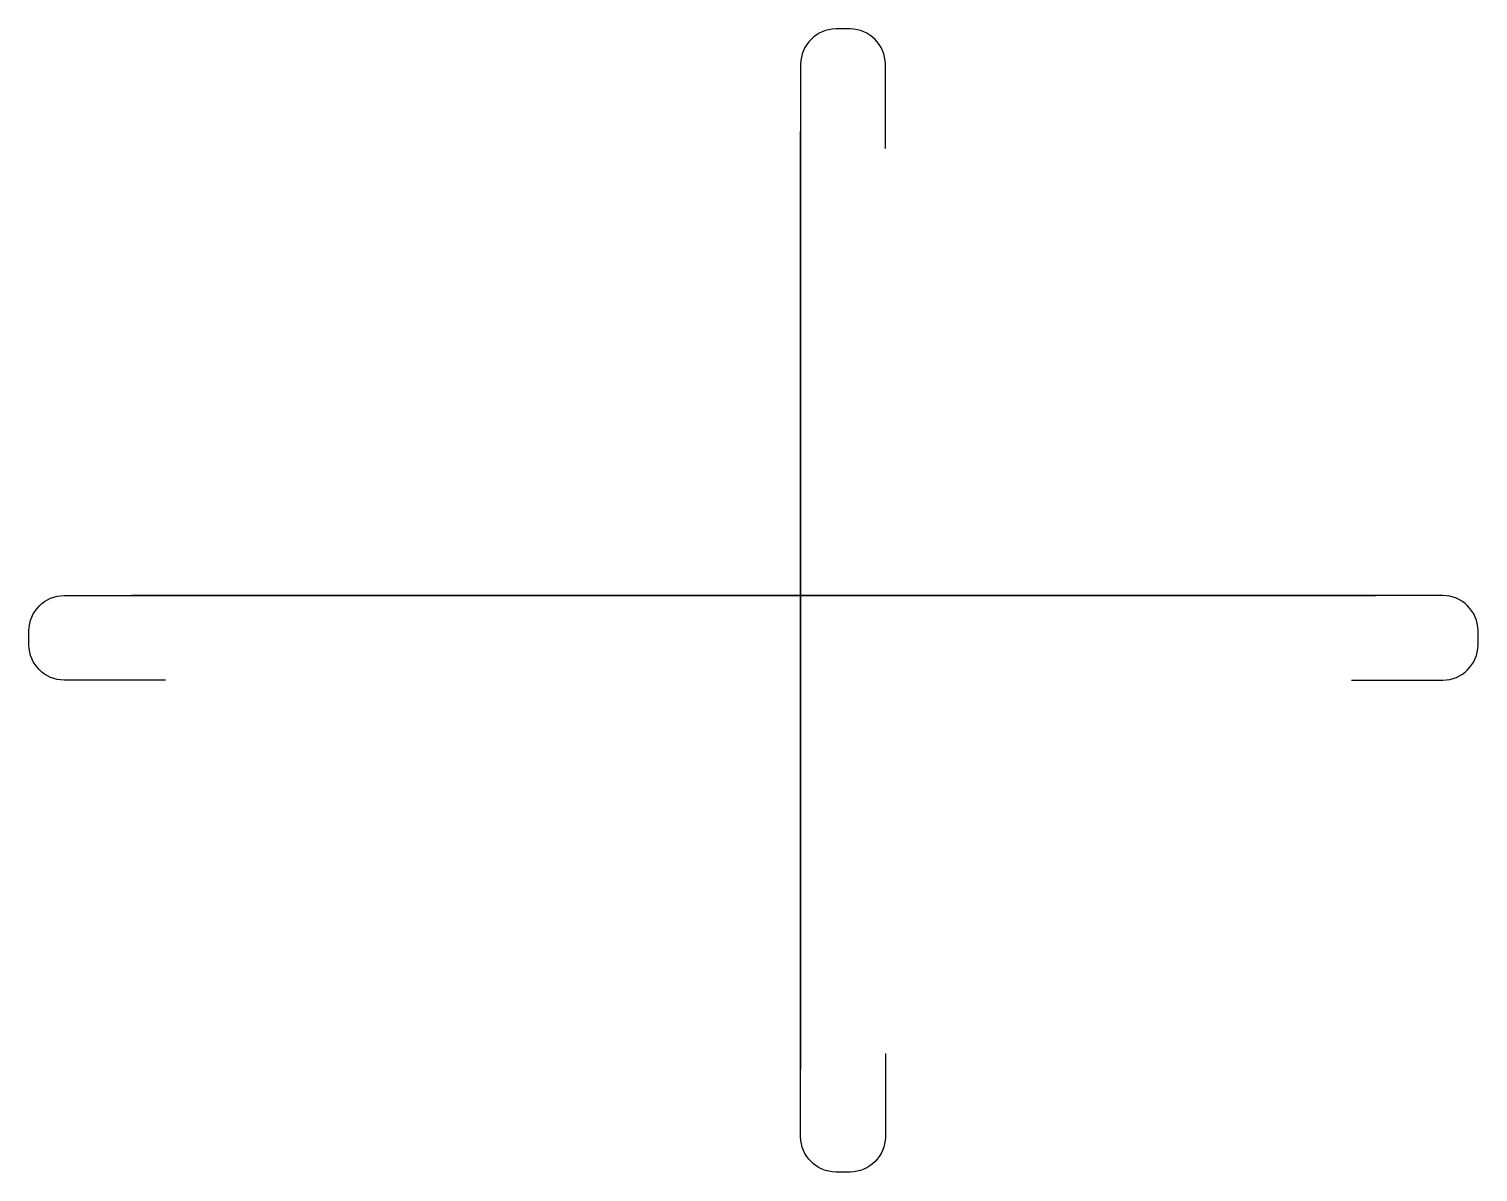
# Model space of a CAD drawing. Header units: metres. Extents: x -76195 to -74136, y -325636 to -324011.
import ezdxf

# ---------------------------------------------------------------- set-up
doc = ezdxf.new("R2010")
doc.units = ezdxf.units.M
doc.layers.add('STEEL', color=1, linetype='Continuous')

msp = doc.modelspace()

# ---------------------------------------------------------------- linework, layer by layer
at = {"layer": 'STEEL'}
for points in [[(-74978.35, -324180.73), (-74978.35, -324060.75, 0.41), (-75028.35, -324010.75), (-75048.75, -324010.75, 0.41), (-75098.75, -324060.75), (-75098.75, -325490.03)], [(-74978.35, -325467.13), (-74978.35, -325585.63, -0.41), (-75028.35, -325635.63), (-75048.75, -325635.63, -0.41), (-75098.75, -325585.63), (-75098.75, -324156.35)], [(-76001.38, -324936.45), (-76145.14, -324936.45, -0.41), (-76195.14, -324886.45), (-76195.14, -324866.06, -0.41), (-76145.14, -324816.06), (-74281.96, -324816.06)], [(-74315.94, -324936.45), (-74186.36, -324936.45, 0.41), (-74136.36, -324886.45), (-74136.36, -324866.06, 0.41), (-74186.36, -324816.06), (-76049.54, -324816.06)]]:
    msp.add_lwpolyline(points, format="xyb", dxfattribs=at)

doc.saveas('drawing.dxf')
